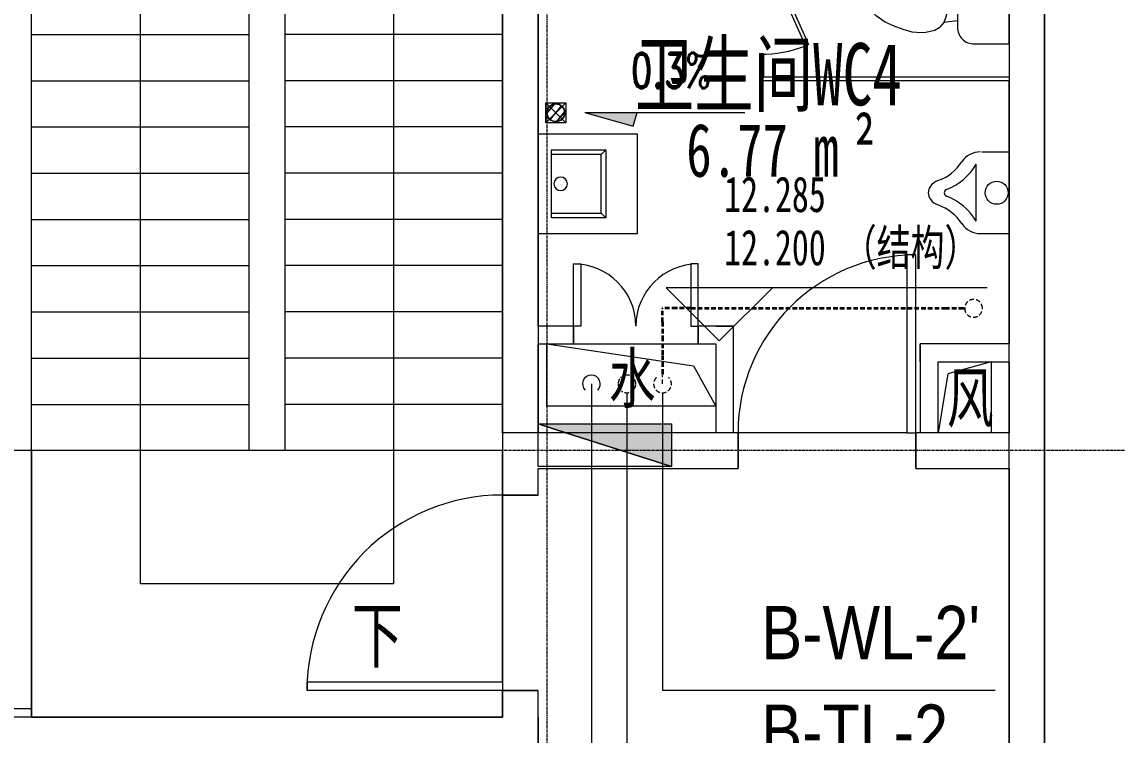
# Model space of a CAD drawing. Header units: millimetres. Extents: x 147592 to 200208, y -27981 to 8299.
# Drawn here: x 171046 to 177208, y -6250 to -2239 of the extents above; entities that cross this region are included whole.
import ezdxf

# ---------------------------------------------------------------- set-up
doc = ezdxf.new("R2010")
doc.units = ezdxf.units.MM
for name, pattern in [('划线', [6.35, 3.175, -3.175]), ('双点划线_2', [63.5, 25.4, -12.7, 0, -12.7, 0, -12.7]), ('架空线', [3.97, 2.38, -1.59]), ('架空线_2_', [3.97, 2.38, -1.59]), ('轴网线', [22.24, 12.7, -3.18, 3.18, -3.18]), ('长划线_2', [38.1, 25.4, -12.7])]:
    doc.linetypes.add(name, pattern=pattern)
for name, color, linetype, lineweight in [('A-____-NOTE-TEXT', 7, 'Continuous', 5), ('A-AREA-____-IDEN', 7, 'Continuous', 5), ('A-DETL-GENF-OTLN', 7, 'Continuous', 5), ('A-WALL-____-MCUT', 7, 'Continuous', 13), ('A-WALL-____-OTLN', 7, 'Continuous', 13), ('G-____-____-DIMS', 7, 'Continuous', 5), ('P-PIPE-____-IDEN', 7, 'Continuous', 5), ('P-PIPE-____-OTLN', 7, 'Continuous', 35), ('P-SANR-FIXT-HDLN', 7, '划线', 5), ('P-SANR-FIXT-OTLN', 7, 'Continuous', 5), ('S-GRID-____-OTLN', 7, 'Continuous', 5), ('S-STRS-____-IDEN', 7, 'Continuous', 5), ('S-STRS-____-OTLN', 7, 'Continuous', 5)]:
    doc.layers.add(name, color=color, linetype=linetype, lineweight=lineweight)
doc.layers.add('A-DOOR-____-MCUT', color=7, linetype='Continuous', lineweight=13, true_color=0x00007f)
doc.layers.add('A-FLOR-____-OTLN', color=7, linetype='Continuous', lineweight=13, true_color=0x007f00)
doc.styles.add('RomanD', font='romand__.ttf', dxfattribs={"width": 0.7, "height": 200})
doc.styles.add('TJ_FangSong_Narrow_1', font='', dxfattribs={"height": 300})
doc.styles.add('仿宋', font='', dxfattribs={"width": 0.7, "height": 300})
doc.styles.add('仿宋_2', font='', dxfattribs={"width": 0.7, "height": 200})
doc.styles.add('仿宋_3', font='', dxfattribs={"width": 0.7, "height": 275})
doc.styles.add('黑体_1', font='', dxfattribs={"width": 0.7, "height": 300})
doc.styles.add('黑体_2', font='', dxfattribs={"width": 0.7, "height": 350})
doc.styles.get('TJ_FangSong_Narrow_1').set_extended_font_data('TJ_FangSong_Narrow')
doc.styles.get('仿宋').set_extended_font_data('FangSong')
doc.styles.get('仿宋_2').set_extended_font_data('FangSong')
doc.styles.get('仿宋_3').set_extended_font_data('FangSong')
doc.styles.get('黑体_1').set_extended_font_data('SimHei')
doc.styles.get('黑体_2').set_extended_font_data('SimHei')

# ---------------------------------------------------------------- blocks, each defined once
blk = doc.blocks.new('TJ单扇平开门 - M1023-1831567-四层给排水_消防平面图')
at = {"layer": 'A-DOOR-____-MCUT', "color": 251, "lineweight": 5, "true_color": 0x515151}
for p, q in [((500, 1100), (450, 1100)), ((450, 1100), (450, 100)), ((500, 100), (500, 1100)), ((450, 100), (500, 100))]:
    blk.add_line(p, q, dxfattribs=at)
at = {"layer": 'A-DOOR-____-MCUT', "color": 173, "lineweight": 5, "true_color": 0x5151be}
blk.add_arc((500, 100), 1000, 90, 180, dxfattribs=at)
blk = doc.blocks.new('TJ小便器-壁挂式 - 标准-1416623-四层给排水_消防平面图')
at = {"layer": 'A-DETL-GENF-OTLN', "color": 251, "true_color": 0x515151}
for p, q in [((176446.8, -2970), (176600, -2970)), ((176600, -3430), (176600, -2970)), ((176415, -3360), (176415, -3040)), ((176438.8, -3430), (176600, -3430))]:
    blk.add_line(p, q, dxfattribs=at)
blk.add_circle((176530, -3200), 65, dxfattribs=at)
for centre, radius, start, end in [((176438.8, -3095), 125, 90, 146.6103), ((176110.4, -2878.5), 268.3, 289.49398, 326.6103), ((176124.5, -2866.2), 338.5, 291.39172, 329.10651), ((176230, -3216.3), 90, 109.49398, 143.93433), ((176207.6, -3200), 62.3, 143.93433, 216.06567), ((176255.3, -3200), 20, 111.39172, 248.60828), ((176230, -3183.7), 90, 216.06567, 250.50602), ((176124.5, -3533.8), 338.5, 30.89349, 68.60828), ((176110.4, -3521.5), 268.3, 33.3897, 70.50602), ((176438.8, -3305), 125, 213.3897, 270)]:
    blk.add_arc(centre, radius, start, end, dxfattribs=at)
blk = doc.blocks.new('TJ双扇平开门 - FMC0723-2766260-四层给排水_消防平面图')
at = {"layer": 'A-DOOR-____-MCUT', "color": 251, "lineweight": 5, "true_color": 0x515151}
for p, q in [((-310, -50), (-350, -50)), ((-350, -50), (-350, -400)), ((-310, -400), (-310, -50)), ((310, -50), (350, -50)), ((310, -400), (310, -50)), ((350, -50), (350, -400)), ((-350, -400), (-310, -400)), ((350, -400), (310, -400))]:
    blk.add_line(p, q, dxfattribs=at)
at = {"layer": 'A-DOOR-____-MCUT', "color": 173, "lineweight": 5, "true_color": 0x5151be}
for centre, start, end in [((-350, -50), 270, 360), ((350, -50), 180, 270)]:
    blk.add_arc(centre, 350, start, end, dxfattribs=at)
blk = doc.blocks.new('消火栓明装 - 消火栓明装-1644730-四层给排水_消防平面图')
at = {"layer": 'A-DETL-GENF-OTLN', "true_color": 0x888888}
blk.add_hatch(color=252, dxfattribs=at).paths.add_polyline_path([(-375, 240), (-375, 0), (375, 0), (-105.8, 153.8)], flags=0)
at = {"layer": 'A-DETL-GENF-OTLN', "color": 251, "true_color": 0x515151}
for p, q in [((-375, 240), (375, 240)), ((218.8, 50), (-375, 240)), ((-375, 50), (-375, 240)), ((-375, 240), (218.8, 50)), ((375, 240), (375, 50)), ((-375, 0), (-375, 50)), ((375, 0), (218.8, 50)), ((218.8, 50), (375, 0)), ((375, 50), (375, 0)), ((375, 0), (-375, 0))]:
    blk.add_line(p, q, dxfattribs=at)
blk = doc.blocks.new('TJ单扇平开门 - FMB1222b-2064251-四层给排水_消防平面图')
at = {"layer": 'A-DOOR-____-MCUT', "color": 251, "lineweight": 5, "true_color": 0x515151}
for p, q in [((500, -100), (550, -100)), ((500, -1200), (500, -100)), ((550, -100), (550, -1200)), ((550, -1200), (500, -1200))]:
    blk.add_line(p, q, dxfattribs=at)
at = {"layer": 'A-DOOR-____-MCUT', "color": 173, "lineweight": 5, "true_color": 0x5151be}
blk.add_arc((550, -100), 1100, 180, 270, dxfattribs=at)
blk = doc.blocks.new('单个座便器隔间 - 单个座便器隔间-1855308-四层给排水_消防平面图')
at = {"layer": 'P-SANR-FIXT-OTLN', "color": 251, "true_color": 0x515151}
for p, q in [((703.4, 0), (196.6, 0)), ((-10, 0), (-10, -1400)), ((10, 0), (10, -1380)), ((196.6, 0), (196.6, -196.2)), ((703.4, -196.2), (703.4, 0)), ((890, 0), (890, -1380)), ((910, 0), (910, -1400)), ((291.3, -290.9), (608.8, -290.9)), ((326.5, -290.9), (317.7, -367.7)), ((573.5, -290.9), (582.3, -367.7)), ((287.4, -393.1), (317.7, -367.7)), ((317.7, -367.7), (352.6, -355)), ((352.6, -355), (424.6, -342.3)), ((424.6, -342.3), (475.4, -342.3)), ((475.4, -342.3), (547.4, -355)), ((547.4, -355), (582.3, -367.7)), ((582.3, -367.7), (612.6, -393.1)), ((266.2, -443.9), (273, -418.5)), ((273, -418.5), (287.4, -393.1)), ((612.6, -393.1), (627, -418.5)), ((627, -418.5), (633.8, -443.9)), ((259.5, -494.7), (261.7, -469.4)), ((261.7, -469.4), (266.2, -443.9)), ((633.8, -443.9), (638.3, -469.4)), ((638.3, -469.4), (640.5, -494.7)), ((263.9, -545.3), (259.5, -494.7)), ((277.6, -596.3), (263.9, -545.3)), ((636.1, -545.3), (622.4, -596.3)), ((640.5, -494.7), (636.1, -545.3)), ((296.1, -647.1), (277.6, -596.3)), ((622.4, -596.3), (603.9, -647.1)), ((319.8, -697.9), (296.1, -647.1)), ((603.9, -647.1), (580.2, -697.9)), ((355, -748.7), (319.8, -697.9)), ((580.2, -697.9), (545, -748.7)), ((380.4, -774.1), (355, -748.7)), ((402.4, -786.8), (380.4, -774.1)), ((437.3, -799.5), (402.4, -786.8)), ((462.7, -799.5), (437.3, -799.5)), ((497.6, -786.8), (462.7, -799.5)), ((519.6, -774.1), (497.6, -786.8)), ((545, -748.7), (519.6, -774.1)), ((140, -1380), (706.4, -1127.8)), ((148.1, -1398.3), (714.5, -1146.1)), ((706.4, -1127.8), (714.5, -1146.1)), ((-10, -1400), (140, -1400)), ((140, -1380), (10, -1380)), ((148.1, -1398.3), (140, -1380)), ((140, -1400), (140, -1380)), ((890, -1380), (760, -1380)), ((760, -1400), (760, -1380)), ((760, -1400), (910, -1400))]:
    blk.add_line(p, q, dxfattribs=at)
for centre, radius, start, end in [((291.3, -196.2), 94.6, 180, 270), ((608.8, -196.2), 94.6, 270, 0), ((88.8, -1389.2), 671.3, 359.07521, 21.22957)]:
    blk.add_arc(centre, radius, start, end, dxfattribs=at)
blk = doc.blocks.new('TJ地漏 - TJ卫生间地漏-1319683-四层给排水_消防平面图')
at = {"layer": 'P-SANR-FIXT-HDLN', "color": 251, "linetype": 'Continuous', "true_color": 0x515151}
for p, q in [((-56, 56), (56, -56)), ((56, 56), (-56, -56)), ((-56, -56), (-56, 56)), ((-56, 56), (56, 56)), ((56, 56), (56, -56)), ((56, -56), (-56, -56))]:
    blk.add_line(p, q, dxfattribs=at)
at = {"layer": 'P-SANR-FIXT-OTLN', "color": 173, "true_color": 0x5151ff}
for p, q in [((-9.5, 49.1), (-50, -0.2)), ((-6.9, 49.5), (-49.9, -2.9)), ((30.8, 39.4), (-32.6, -37.9)), ((49.5, 6.9), (2.9, -49.9)), ((49.8, 4.5), (5.3, -49.7))]:
    blk.add_line(p, q, dxfattribs=at)
blk.add_circle((0, 0), 50, dxfattribs=at)
at = {"layer": 'P-SANR-FIXT-OTLN', "color": 251, "true_color": 0x515151}
for start, end in [(90, 270), (270, 90)]:
    blk.add_arc((0, 0), 50, start, end, dxfattribs=at)
blk = doc.blocks.new('TJ洗脸盆-矩形 - 560 mmx560 mm-1416622-四层给排水_消防平面图')
at = {"layer": 'P-SANR-FIXT-OTLN', "color": 251, "true_color": 0x515151}
for p, q in [((174510, -2870), (173950, -2870)), ((173950, -2870), (173950, -3430)), ((174510, -3430), (174510, -2870)), ((174026.2, -3340.5), (174026.2, -2959.5)), ((174026.2, -2959.5), (174331.2, -2959.5)), ((174305.8, -2984.9), (174026.2, -2984.9)), ((174305.8, -2984.9), (174331.2, -2959.5)), ((174305.8, -3315.1), (174305.8, -2984.9)), ((174331.2, -2959.5), (174331.2, -3340.5)), ((174026.2, -3315.1), (174305.8, -3315.1)), ((174331.2, -3340.5), (174305.8, -3315.1)), ((174331.2, -3340.5), (174026.2, -3340.5)), ((173950, -3430), (174510, -3430))]:
    blk.add_line(p, q, dxfattribs=at)
for start, end in [(90, 270), (270, 90)]:
    blk.add_arc((174077, -3150), 38.1, start, end, dxfattribs=at)
blk = doc.blocks.new('高程点 - 相对高程点-103621-四层给排水_消防平面图')
at = {"layer": 'G-____-____-DIMS', "color": 173, "true_color": 0x5151ff}
for p, q in [((15.062, 2.987), (-2.987, 2.987)), ((0, 0), (-2.987, 2.987)), ((0, 0), (2.987, 2.987))]:
    blk.add_line(p, q, dxfattribs=at)
blk = doc.blocks.new('TJ符号_排水箭头_小 - 排水箭头 小-2094122-四层给排水_消防平面图')
at = {"layer": 'A-____-NOTE-TEXT', "true_color": 0x888888}
blk.add_hatch(color=252, dxfattribs=at).paths.add_polyline_path([(2.73, -0.78), (0, 0), (2.953, 0)], flags=0)
at = {"layer": 'A-____-NOTE-TEXT', "color": 173, "true_color": 0x5151ff}
for p, q in [((0, 0), (2.73, -0.78)), ((0, 0), (9, 0)), ((2.73, -0.78), (2.953, 0))]:
    blk.add_line(p, q, dxfattribs=at)
blk = doc.blocks.new('YXQH_AR_B9-20_rvt-1-四层给排水_消防平面图')
at = {"color": 251, "lineweight": 5, "true_color": 0x515151}
for p, q in [((174000, -4050), (174824, -4172.6)), ((174824, -4172.6), (174950, -4400)), ((176500, -4150), (176255, -4217.6)), ((176255, -4217.6), (176200, -4550))]:
    blk.add_line(p, q, dxfattribs=at)
at = {"layer": 'A-FLOR-____-OTLN', "color": 8, "lineweight": 5, "true_color": 0x7f7f7f}
for p, q in [((173950, -1650), (173950, -2870)), ((176600, -4050), (176600, -2570)), ((173950, -2870), (173950, -3430)), ((173950, -3430), (173950, -3950)), ((173950, -3950), (173950, -4050)), ((173950, -4050), (173950, -4500)), ((174000, -4400), (174000, -4050)), ((174000, -4050), (174150, -4050)), ((174150, -4050), (174850, -4050)), ((174850, -4050), (174950, -4050)), ((174950, -4050), (174950, -4400)), ((176600, -4150), (176600, -4050)), ((176200, -4550), (176200, -4150)), ((176200, -4150), (176500, -4150)), ((176500, -4150), (176500, -4550)), ((176600, -4550), (176600, -4150)), ((174950, -4400), (174000, -4400)), ((173950, -4550), (173750, -4550)), ((173750, -4550), (173750, -4900)), ((173950, -4500), (173950, -4550)), ((174950, -4550), (174700, -4550)), ((175050, -4550), (174950, -4550)), ((175075, -4550), (175050, -4550)), ((176025, -4550), (175075, -4550)), ((176100, -4550), (176075, -4550)), ((176200, -4550), (176100, -4550)), ((176600, -4550), (176200, -4550)), ((176600, -4750), (176600, -4550)), ((176600, -6800), (176600, -4750)), ((173750, -4900), (173750, -5950)), ((173750, -6000), (173750, -6150)), ((171100, -6150), (170900, -6150)), ((173750, -6150), (171100, -6150))]:
    blk.add_line(p, q, dxfattribs=at)
at = {"layer": 'A-WALL-____-MCUT', "color": 251, "lineweight": 5, "true_color": 0x515151}
for p, q in [((171100, -6150), (171100, 50)), ((173750, 50), (173750, -4900)), ((176800, -6800), (176800, -1350)), ((173950, -3950), (173950, -1650)), ((176600, -1650), (176600, -4050)), ((174150, -3950), (173950, -3950)), ((174150, -4050), (174150, -3950)), ((174950, -3950), (174850, -3950)), ((174850, -3950), (174850, -4050)), ((175050, -3950), (174950, -3950)), ((175050, -4550), (175050, -3950)), ((173950, -4550), (173950, -4050)), ((173950, -4050), (174150, -4050)), ((174850, -4050), (174950, -4050)), ((174950, -4050), (174950, -4550)), ((176600, -4050), (176100, -4050)), ((176100, -4050), (176100, -4150)), ((176100, -4150), (176100, -4550)), ((176200, -4150), (176600, -4150)), ((176200, -4550), (176200, -4150)), ((176600, -4150), (176600, -4550)), ((174950, -4550), (173950, -4550)), ((175075, -4550), (175050, -4550)), ((175075, -4750), (175075, -4550)), ((176100, -4550), (176075, -4550)), ((176075, -4550), (176075, -4750)), ((176600, -4550), (176200, -4550)), ((173950, -4900), (173950, -4750)), ((173950, -4750), (175075, -4750)), ((176075, -4750), (176600, -4750)), ((176600, -4750), (176600, -6800)), ((173750, -4900), (173950, -4900)), ((173950, -6000), (173750, -6000)), ((173750, -6000), (173750, -6150)), ((173950, -6150), (173950, -6000)), ((173750, -6150), (171100, -6150)), ((173950, -6350), (173950, -6150))]:
    blk.add_line(p, q, dxfattribs=at)
at = {"layer": 'A-WALL-____-OTLN', "color": 251, "lineweight": 5, "true_color": 0x515151}
for p, q in [((171100, -6150), (171100, 50)), ((173750, 50), (173750, -4900)), ((176800, -6500), (176800, -1350)), ((173950, -2870), (173950, -1650)), ((176600, -2570), (176600, -4050)), ((173950, -3430), (173950, -2870)), ((173950, -3950), (173950, -3430)), ((174150, -3950), (173950, -3950)), ((174150, -3950), (174150, -4050)), ((174850, -4050), (174850, -3950)), ((174950, -3950), (174850, -3950)), ((174950, -3950), (175050, -3950)), ((175050, -4550), (175050, -3950)), ((173950, -4500), (173950, -4050)), ((173950, -4050), (174150, -4050)), ((174850, -4050), (174950, -4050)), ((174950, -4050), (174950, -4550)), ((176600, -4050), (176100, -4050)), ((176100, -4150), (176100, -4050)), ((176100, -4150), (176100, -4550)), ((176200, -4150), (176600, -4150)), ((176200, -4550), (176200, -4150)), ((176600, -4150), (176600, -4550)), ((173950, -4550), (173950, -4500)), ((174950, -4550), (174700, -4550)), ((175075, -4550), (175050, -4550)), ((175075, -4550), (175075, -4750)), ((176100, -4550), (176075, -4550)), ((176075, -4750), (176075, -4550)), ((176600, -4550), (176200, -4550)), ((173950, -4900), (173950, -4750)), ((173950, -4750), (175075, -4750)), ((176075, -4750), (176600, -4750)), ((176600, -4750), (176600, -6800)), ((173950, -4900), (173750, -4900)), ((173750, -6000), (173950, -6000)), ((173750, -6000), (173750, -6150)), ((173950, -6150), (173950, -6000)), ((173750, -6150), (171100, -6150)), ((173950, -6150), (173950, -6350))]:
    blk.add_line(p, q, dxfattribs=at)
at = {"layer": 'S-GRID-____-OTLN', "color": 173, "linetype": '轴网线', "true_color": 0x5151ff}
for p, q in [((174000, 7499.5), (174000, -27181.2)), ((199020.5, -4650), (148525.8, -4650))]:
    blk.add_line(p, q, dxfattribs=at)
at = {"layer": 'S-STRS-____-OTLN', "color": 251, "true_color": 0x515151}
for p, q in [((171100, -2310), (171100, -2050)), ((171100, -2310), (171100, -2050)), ((172325, -2310), (172325, -2050)), ((172525, -2050), (172525, -2310)), ((171100, -2570), (171100, -2310)), ((171100, -2570), (171100, -2310)), ((171100, -2310), (172325, -2310)), ((172325, -2570), (172325, -2310)), ((172525, -2310), (172525, -2570)), ((173750, -2310), (172525, -2310)), ((171100, -2830), (171100, -2570)), ((171100, -2830), (171100, -2570)), ((171100, -2570), (172325, -2570)), ((172325, -2830), (172325, -2570)), ((172525, -2570), (172525, -2830)), ((173750, -2570), (172525, -2570)), ((171100, -3090), (171100, -2830)), ((171100, -3090), (171100, -2830)), ((171100, -2830), (172325, -2830)), ((172325, -3090), (172325, -2830)), ((172525, -2830), (172525, -3090)), ((173750, -2830), (172525, -2830)), ((171100, -3350), (171100, -3090)), ((171100, -3350), (171100, -3090)), ((171100, -3090), (172325, -3090)), ((172325, -3350), (172325, -3090)), ((172525, -3090), (172525, -3350)), ((173750, -3090), (172525, -3090)), ((171100, -3610), (171100, -3350)), ((171100, -3610), (171100, -3350)), ((171100, -3350), (172325, -3350)), ((172325, -3610), (172325, -3350)), ((172525, -3350), (172525, -3610)), ((173750, -3350), (172525, -3350)), ((171100, -3870), (171100, -3610)), ((171100, -3870), (171100, -3610)), ((171100, -3610), (172325, -3610)), ((172325, -3870), (172325, -3610)), ((172525, -3610), (172525, -3870)), ((173750, -3610), (172525, -3610)), ((171100, -4130), (171100, -3870)), ((171100, -4130), (171100, -3870)), ((171100, -3870), (172325, -3870)), ((172325, -4130), (172325, -3870)), ((172525, -3870), (172525, -4130)), ((173750, -3870), (172525, -3870)), ((171100, -4390), (171100, -4130)), ((171100, -4390), (171100, -4130)), ((171100, -4130), (172325, -4130)), ((172325, -4390), (172325, -4130)), ((172525, -4130), (172525, -4390)), ((173750, -4130), (172525, -4130)), ((171100, -4650), (171100, -4390)), ((171100, -4650), (171100, -4390)), ((171100, -4390), (172325, -4390)), ((172325, -4650), (172325, -4390)), ((172525, -4390), (172525, -4650)), ((173750, -4390), (172525, -4390)), ((173750, -4390), (173750, -4650)), ((172325, -4650), (171100, -4650)), ((171100, -4650), (171100, -6150)), ((172525, -4650), (172325, -4650)), ((173750, -4650), (172525, -4650)), ((173750, -4900), (173750, -4650)), ((173750, -5950), (173750, -4900)), ((173750, -6150), (173750, -6000)), ((171100, -6150), (173750, -6150))]:
    blk.add_line(p, q, dxfattribs=at)
at = {"layer": 'S-STRS-____-OTLN', "color": 173, "true_color": 0x5151ff}
for p, q in [((171712.5, -2310), (171712.5, -2050)), ((173137.5, -2050), (173137.5, -2310)), ((171712.5, -2570), (171712.5, -2310)), ((173137.5, -2310), (173137.5, -2570)), ((171712.5, -2830), (171712.5, -2570)), ((173137.5, -2570), (173137.5, -2830)), ((171712.5, -3090), (171712.5, -2830)), ((173137.5, -2830), (173137.5, -3090)), ((171712.5, -3350), (171712.5, -3090)), ((173137.5, -3090), (173137.5, -3350)), ((171712.5, -3610), (171712.5, -3350)), ((173137.5, -3350), (173137.5, -3610)), ((171712.5, -3870), (171712.5, -3610)), ((173137.5, -3610), (173137.5, -3870)), ((171712.5, -4130), (171712.5, -3870)), ((173137.5, -3870), (173137.5, -4130)), ((171712.5, -4390), (171712.5, -4130)), ((173137.5, -4130), (173137.5, -4390)), ((171712.5, -4650), (171712.5, -4390)), ((173137.5, -4390), (173137.5, -4650)), ((171712.5, -5400), (171712.5, -4650)), ((173137.5, -4650), (173137.5, -5400)), ((173137.5, -5400), (171712.5, -5400))]:
    blk.add_line(p, q, dxfattribs=at)
at = {"layer": 'S-STRS-____-OTLN', "color": 251, "linetype": '架空线', "true_color": 0x515151}
for p, q in [((171100, -2310), (172325, -2310)), ((173750, -2310), (172525, -2310)), ((171100, -2570), (172325, -2570)), ((173750, -2570), (172525, -2570)), ((171100, -2830), (172325, -2830)), ((173750, -2830), (172525, -2830)), ((171100, -3090), (172325, -3090)), ((173750, -3090), (172525, -3090)), ((171100, -3350), (172325, -3350)), ((173750, -3350), (172525, -3350)), ((171100, -3610), (172325, -3610)), ((173750, -3610), (172525, -3610)), ((171100, -3870), (172325, -3870)), ((173750, -3870), (172525, -3870)), ((171100, -4130), (172325, -4130)), ((173750, -4130), (172525, -4130)), ((171100, -4390), (172325, -4390)), ((173750, -4390), (172525, -4390))]:
    blk.add_line(p, q, dxfattribs=at)
at = {"color": 251, "lineweight": 5, "true_color": 0x515151}
for name, p, rotation in [('单个座便器隔间 - 单个座便器隔间-1855308-四层给排水_消防平面图', (176600, -1660), 270.0000000000002), ('TJ双扇平开门 - FMC0723-2766260-四层给排水_消防平面图', (174500, -4000), 180), ('消火栓明装 - 消火栓明装-1644730-四层给排水_消防平面图', (174325, -4500), 180), ('TJ单扇平开门 - FMB1222b-2064251-四层给排水_消防平面图', (173850, -5450), 270)]:
    blk.add_blockref(name, p, dxfattribs=dict(at, rotation=rotation))
for name, p in [('TJ地漏 - TJ卫生间地漏-1319683-四层给排水_消防平面图', (174050, -2750)), ('TJ洗脸盆-矩形 - 560 mmx560 mm-1416622-四层给排水_消防平面图', (0, 0)), ('TJ小便器-壁挂式 - 标准-1416623-四层给排水_消防平面图', (0, 0)), ('TJ单扇平开门 - M1023-1831567-四层给排水_消防平面图', (175575, -4650))]:
    blk.add_blockref(name, p, dxfattribs=at)
for name, p, xscale, yscale, zscale in [('TJ符号_排水箭头_小 - 排水箭头 小-2094122-四层给排水_消防平面图', (174212.6, -2748.4), 100, 100, 100), ('高程点 - 相对高程点-103621-四层给排水_消防平面图', (174969.5, -4033.6), 99.99999999999993, 99.99999999999993, 99.99999999999993)]:
    blk.add_blockref(name, p, dxfattribs=dict(at, xscale=xscale, yscale=yscale, zscale=zscale))
at = {"layer": 'A-____-NOTE-TEXT', "color": 251, "true_color": 0x515151, "insert": (174472.5, -2412.7), "char_height": 200, "width": 611.688, "attachment_point": 1, "style": 'RomanD'}
blk.add_mtext('0.3%', dxfattribs=at)
at = {"layer": 'A-AREA-____-IDEN', "color": 251, "true_color": 0x515151, "attachment_point": 1}
for s, insert, char_height, width, style in [('卫生间WC4', (174494.3, -2358.3), 350, 1969.746, '黑体_2'), ('\\f黑体|b0|i0|c134|p49|;\\W.7;²', (175728.3, -2810), 300, 123.46, '黑体_1'), ('6.77 m', (174783.7, -2810), 300, 1144.81, '黑体_1'), ('\\f仿宋|b0|i0|c134|p49|;\\W.7;水', (174348.3, -4105), 275, 347.932, '仿宋_3'), ('\\f仿宋|b0|i0|c134|p49|;\\W.7;风', (176250.1, -4215.6), 275, 347.932, '仿宋_3')]:
    blk.add_mtext(s, dxfattribs=dict(at, insert=insert, char_height=char_height, width=width, style=style))
at = {"layer": 'G-____-____-DIMS', "color": 251, "true_color": 0x515151, "insert": (174997, -3108.4), "char_height": 200, "width": 1853.983, "attachment_point": 1, "line_spacing_factor": 0.898273, "style": '仿宋_2'}
blk.add_mtext('12.285\\P12.200 （结构）', dxfattribs=at)
at = {"layer": 'S-STRS-____-IDEN', "color": 251, "true_color": 0x515151, "insert": (172902.7, -5537.7), "char_height": 300, "width": 377.275, "attachment_point": 1, "line_spacing_factor": 0.898273, "style": '仿宋'}
blk.add_mtext('\\f仿宋|b0|i0|c134|p49|;\\W.7;下', dxfattribs=at)
blk = doc.blocks.new('YXQH_ST_B9-20_rvt-1-四层给排水_消防平面图')
at = {"layer": 'A-FLOR-____-OTLN', "color": 95, "lineweight": 18, "true_color": 0x51a751}
for p, q in [((173750, -4390), (173750, -50)), ((176800, -1350), (176800, -6500)), ((173750, -4550), (173750, -4390)), ((171100, -4650), (170900, -4650)), ((170900, -6100), (171100, -6100)), ((170900, -6100), (171100, -6100))]:
    blk.add_line(p, q, dxfattribs=at)
at = {"layer": 'S-STRS-____-OTLN', "color": 251, "lineweight": 18, "true_color": 0x515151}
for p, q in [((171100, -2310), (171100, -2050)), ((171100, -2310), (171100, -2050)), ((171100, -2570), (171100, -2310)), ((171100, -2570), (171100, -2310)), ((171100, -2830), (171100, -2570)), ((171100, -2830), (171100, -2570)), ((171100, -3090), (171100, -2830)), ((171100, -3090), (171100, -2830)), ((171100, -3350), (171100, -3090)), ((171100, -3350), (171100, -3090)), ((171100, -3610), (171100, -3350)), ((171100, -3610), (171100, -3350)), ((171100, -3870), (171100, -3610)), ((171100, -3870), (171100, -3610)), ((171100, -4130), (171100, -3870)), ((171100, -4130), (171100, -3870)), ((171100, -4390), (171100, -4130)), ((171100, -4390), (171100, -4130)), ((171100, -4650), (171100, -4390)), ((171100, -4650), (171100, -4390)), ((172525, -4390), (172525, -4650)), ((173750, -4390), (172525, -4390)), ((173750, -4390), (173750, -4650)), ((173750, -4650), (172525, -4650))]:
    blk.add_line(p, q, dxfattribs=at)
at = {"layer": 'S-STRS-____-OTLN', "color": 251, "linetype": '架空线_2_', "lineweight": 18, "true_color": 0x515151}
blk.add_line((173750, -4390), (172525, -4390), dxfattribs=at)
blk = doc.blocks.new('TJ_管道立管标注-给排水 - 标准-585096-四层给排水_消防平面图')
at = {"layer": 'P-PIPE-____-IDEN'}
blk.add_line((0, 0), (13.328, 0), dxfattribs=at)

msp = doc.modelspace()

# ---------------------------------------------------------------- linework, layer by layer
at = {"layer": 'P-PIPE-____-IDEN'}
for p, q in [((174250, -4325), (174250, -7173.4)), ((174450, -4325), (174450, -6551.6)), ((174650, -4325), (174650, -5996.7)), ((174650, -5996.7), (175187.9, -5996.7))]:
    msp.add_line(p, q, dxfattribs=at)
at = {"layer": 'P-PIPE-____-OTLN', "color": 150, "linetype": '长划线_2', "true_color": 0x0080ff}
for p, q in [((174727.4, -3850), (174650, -3850)), ((174650, -3927.4), (174650, -3850)), ((174810, -3850), (174727.4, -3850)), ((174810, -3850), (176240, -3850)), ((176240, -3850), (176322.6, -3850)), ((176322.6, -3850), (176350, -3850)), ((174650, -3927.4), (174650, -4010)), ((174650, -4010), (174650, -4115)), ((174650, -4115), (174650, -4197.6)), ((174650, -4197.6), (174650, -4225))]:
    msp.add_line(p, q, dxfattribs=at)
at = {"layer": 'P-PIPE-____-OTLN', "color": 150, "linetype": '长划线_2', "lineweight": 5, "true_color": 0x0080ff}
msp.add_line((174650, -4275), (174650, -4225), dxfattribs=at)
at = {"layer": 'P-PIPE-____-OTLN', "color": 3, "lineweight": 5, "true_color": 0x00ff00}
msp.add_line((174250, -4275), (174250, -4325), dxfattribs=at)
at = {"layer": 'P-PIPE-____-OTLN', "color": 150, "linetype": '长划线_2', "lineweight": 5, "true_color": 0x0080ff}
for centre, start, end in [((176400, -3850), 0, 180), ((176400, -3850), 180, 360), ((174650, -4275), 135, 45)]:
    msp.add_arc(centre, 50, start, end, dxfattribs=at)
at = {"layer": 'P-PIPE-____-OTLN', "color": 3, "lineweight": 5, "true_color": 0x00ff00}
msp.add_arc((174250, -4275), 50, 315, 225, dxfattribs=at)
at = {"layer": 'P-PIPE-____-OTLN', "color": 2, "linetype": '双点划线_2', "lineweight": 5, "true_color": 0xffff00}
for start, end in [(0, 180), (180, 360)]:
    msp.add_arc((174450, -4275), 50, start, end, dxfattribs=at)

# ---------------------------------------------------------------- block references
at = {"lineweight": 5}
for name in ['YXQH_AR_B9-20_rvt-1-四层给排水_消防平面图', 'YXQH_ST_B9-20_rvt-1-四层给排水_消防平面图']:
    msp.add_blockref(name, (0, 0), dxfattribs=at)
at = {"layer": 'P-PIPE-____-IDEN', "xscale": 99.99999999999993, "yscale": 99.99999999999993, "zscale": 99.99999999999993}
msp.add_blockref('TJ_管道立管标注-给排水 - 标准-585096-四层给排水_消防平面图', (175187.9, -5996.7), dxfattribs=at)

# ---------------------------------------------------------------- texts
at = {"layer": 'P-PIPE-____-IDEN', "color": 4, "true_color": 0x00ffff, "char_height": 300, "attachment_point": 1, "style": 'TJ_FangSong_Narrow_1'}
for s, insert, width in [("B-WL-2'", (175206.5, -5523.3), 1226.582), ('B-TL-2', (175206.5, -6078.2), 1194.514)]:
    msp.add_mtext(s, dxfattribs=dict(at, insert=insert, width=width))

doc.saveas('drawing.dxf')
